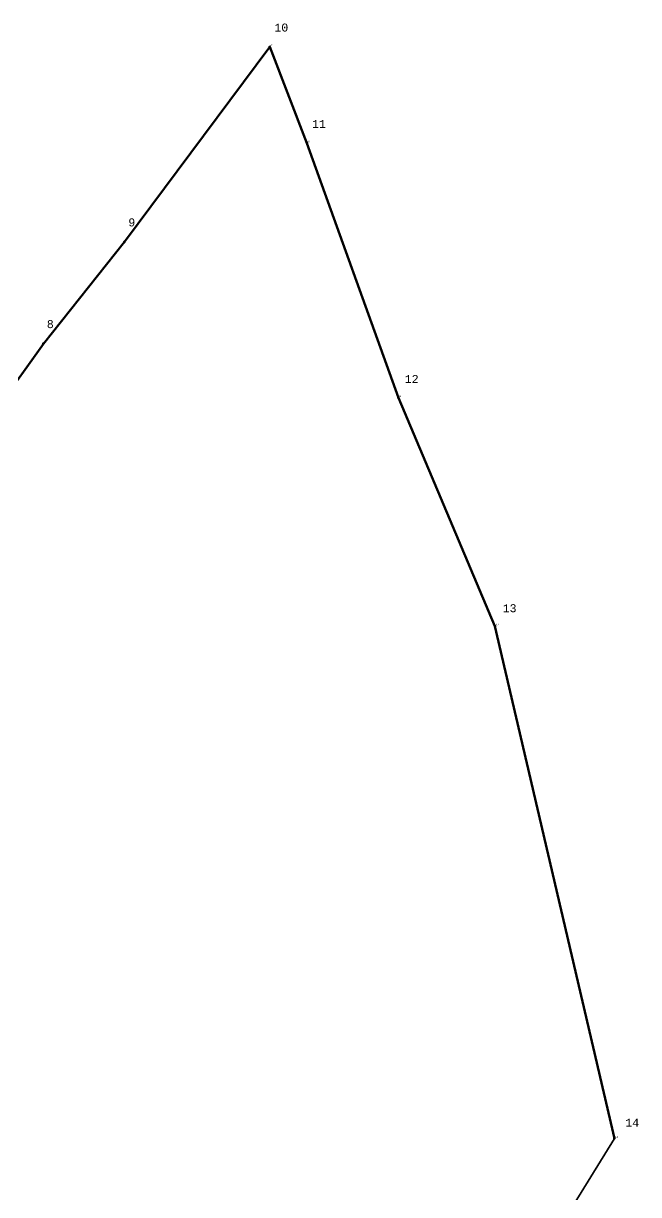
# Model space of a CAD drawing. Header units: millimetres. Extents: x 560033 to 562360, y 1315889 to 1316942.
# Drawn here: x 560602.3 to 560794.3, y 1316576 to 1316941.7 of the extents above; entities that cross this region are included whole.
import ezdxf

# ---------------------------------------------------------------- set-up
doc = ezdxf.new("R2010")
doc.units = ezdxf.units.MM
for name, color, linetype in [('CVL_CUADCON_TIT', 1, 'Continuous'), ('CVL_PUNTO', 2, 'Continuous'), ('CVL_PUNTO_NUM', 2, 'Continuous')]:
    doc.layers.add(name, color=color, linetype=linetype)
for name, color, linetype, lineweight in [('Line', 250, 'Continuous', 100), ('Point', 5, 'Continuous', 100), ('Point_Name', 1, 'Continuous', 100)]:
    doc.layers.add(name, color=color, linetype=linetype, lineweight=lineweight)
doc.styles.add('MONOTXT4', font='monotxt4.shx')
doc.styles.get("Standard").update_dxf_attribs({"font": 'arial.ttf'})

msp = doc.modelspace()

# ---------------------------------------------------------------- linework, layer by layer
msp.add_lwpolyline([(560469.52, 1316667.3), (560474.33, 1316685.1), (560500.28, 1316698.37), (560539.29, 1316744.91), (560608.53, 1316841.71), (560633.82, 1316873.5), (560679.22, 1316934.4), (560690.83, 1316904.34), (560719.39, 1316824.86), (560749.51, 1316753.51), (560786.79, 1316593.6), (560772.05, 1316569.61)])
at = {"layer": 'CVL_CUADCON_TIT'}
for p, q in [((560679.22, 1316934.4), (560633.82, 1316873.5)), ((560690.83, 1316904.34), (560679.22, 1316934.4)), ((560719.39, 1316824.86), (560690.83, 1316904.34)), ((560633.82, 1316873.5), (560608.53, 1316841.71)), ((560608.53, 1316841.71), (560539.29, 1316744.91)), ((560749.51, 1316753.51), (560719.39, 1316824.86)), ((560786.79, 1316593.6), (560749.51, 1316753.51)), ((560772.05, 1316569.61), (560786.79, 1316593.6))]:
    msp.add_line(p, q, dxfattribs=at)
at = {"layer": 'CVL_CUADCON_TIT', "color": 0}
msp.add_lwpolyline([(560417.71, 1316571.5), (560440.99, 1316606.63), (560443.85, 1316611.32), (560452.02, 1316623.55), (560469.52, 1316667.3), (560474.33, 1316685.1), (560500.28, 1316698.37), (560539.29, 1316744.91), (560608.53, 1316841.71), (560633.82, 1316873.5), (560679.22, 1316934.4), (560690.83, 1316904.34), (560719.39, 1316824.86), (560749.51, 1316753.51), (560786.79, 1316593.6), (560772.05, 1316569.61)], dxfattribs=at)
at = {"layer": 'CVL_CUADCON_TIT', "color": 5}
msp.add_lwpolyline([(560440.99, 1316606.63), (560443.85, 1316611.32), (560452.02, 1316623.55), (560469.52, 1316667.3), (560474.33, 1316685.1), (560500.28, 1316698.37), (560539.29, 1316744.91), (560608.53, 1316841.71), (560633.82, 1316873.5), (560679.22, 1316934.4), (560690.83, 1316904.34), (560719.39, 1316824.86), (560749.51, 1316753.51), (560786.79, 1316593.6), (560772.05, 1316569.61)], dxfattribs=at)
at = {"layer": 'CVL_PUNTO', "color": 2}
for p in [(560679.22, 1316934.4), (560690.83, 1316904.34), (560633.82, 1316873.5), (560608.53, 1316841.71), (560719.39, 1316824.86), (560749.51, 1316753.51), (560786.79, 1316593.6)]:
    msp.add_point(p, dxfattribs=at)
at = {"layer": 'Line'}
for points in [[(560633.82, 1316873.5, 0), (560679.22, 1316934.4, 0)], [(560690.83, 1316904.34, 0), (560679.22, 1316934.4, 0)], [(560690.83, 1316904.34, 0), (560719.39, 1316824.86, 0), (560749.51, 1316753.51, 0)], [(560633.82, 1316873.5, 0), (560608.53, 1316841.71, 0)], [(560539.29, 1316744.91, 0), (560608.53, 1316841.71, 0)], [(560749.51, 1316753.51, 0), (560786.79, 1316593.6, 0)]]:
    msp.add_polyline3d(points, dxfattribs=at)
at = {"layer": 'Point'}
for p in [(560679.22, 1316934.4, 233.07), (560690.83, 1316904.34, 226.56), (560633.82, 1316873.5, 203.09), (560608.53, 1316841.71, 202.72), (560719.39, 1316824.86, 190), (560749.51, 1316753.51, 175.66), (560786.79, 1316593.6, 182.85)]:
    msp.add_point(p, dxfattribs=at)

# ---------------------------------------------------------------- texts
at = {"layer": 'CVL_PUNTO_NUM', "color": 2, "style": 'MONOTXT4'}
for s, p in [('10', (560680.65, 1316939.19)), ('11', (560692.4, 1316909.09)), ('9', (560635.05, 1316878.35)), ('8', (560609.61, 1316846.59)), ('12', (560721.35, 1316829.45)), ('13', (560751.92, 1316757.88)), ('14', (560790.2, 1316597.25))]:
    msp.add_text(s, height=2.5, dxfattribs=at).set_placement(p)
at = {"layer": 'Point_Name'}
for s, p in [('p7', (560679.22, 1316934.65)), ('p8', (560690.83, 1316904.59)), ('p6', (560633.82, 1316873.75)), ('p5', (560608.53, 1316841.96)), ('p9', (560719.39, 1316825.11)), ('p10', (560749.51, 1316753.76)), ('p11', (560786.79, 1316593.85))]:
    msp.add_text(s, height=0.5, dxfattribs=at).set_placement(p)

doc.saveas('drawing.dxf')
